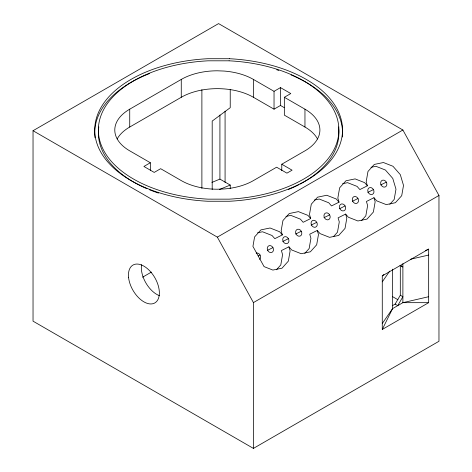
<?xml version="1.0" encoding="UTF-8"?>
<svg xmlns="http://www.w3.org/2000/svg" width="472" height="472" viewBox="0 0 472 472"><rect width="100%" height="100%" fill="white"/><g stroke="black" fill="none" stroke-linecap="round" stroke-linejoin="round"><path stroke-width="0.71" d="M425.355 250.632L428.659 249.104L428.659 302.67L382.273 329.45L392.58 308.617L392.58 269.152M392.291 305.738L395.152 304.086L400.309 295.23L400.309 265.4L402.887 266.963L400.02 265.305M382.273 281.837L389.695 271.129M382.273 323.497L392.58 308.617L402.887 302.67L428.659 296.717M276.421 269.783L280.793 264.922L282.592 254.644L281.383 250.573L288.917 246.803L291.69 249.971L301.213 253.712L310.358 251.812L316.677 244.785L318.476 234.507L317.261 230.436L309.726 234.206L310.936 238.277L309.142 248.555L304.764 253.417M333.598 236.513L337.486 232.189L339.285 221.911L338.076 217.846L345.61 214.076L348.383 217.238L357.906 220.979L367.051 219.079L373.37 212.052L375.163 201.78L373.954 197.709L366.419 201.479L367.629 205.55L365.835 215.822L361.458 220.689M389.807 204.323L394.179 199.455L395.978 189.183L392.775 178.416L385.429 170.038L375.907 166.297L370.98 167.324M382.273 329.45L382.273 275.884L383.895 274.48M33.034 130.72L218.577 23.6L402.887 130.012L438.966 195.473L438.966 341.28L253.423 448.4L33.034 321.161L33.034 130.72L217.344 237.133L253.423 302.593L253.423 448.4M150.344 170.598L150.344 162.74L129.729 150.839A51.023 29.459 0 0 1 129.729 109.18L181.266 79.426A51.023 29.459 0 0 1 217.344 70.8L224.005 71.048A51.023 29.459 0 0 1 253.423 79.426L274.037 91.326L280.48 87.609L290.787 93.556L284.345 97.279L284.345 115.133L304.959 127.033A51.023 29.459 0 0 1 317.544 139.004M117.144 139.004A51.023 29.459 0 0 1 129.729 127.033L181.266 97.279A51.023 29.459 0 0 1 253.423 97.279L274.037 109.18L280.48 105.462L284.12 107.563M150.344 162.74L143.901 166.463L154.208 172.41L160.651 168.693L181.266 180.593A51.023 29.459 0 0 0 217.344 189.225L224.005 188.971A51.023 29.459 0 0 0 253.423 180.593L276.616 167.206L286.923 173.153L292.079 170.18L281.772 164.227L281.772 170.657M281.772 164.227L304.959 150.839A51.023 29.459 0 0 0 304.959 109.18L284.345 97.279M142.52 277.229L151.429 272.084M217.344 237.133L402.887 130.012M253.423 302.593L438.966 195.473M382.273 275.884L428.659 249.104M373.954 197.709L376.733 200.871L386.255 204.612L395.4 202.712L401.713 195.685L403.513 185.413L400.309 174.646L392.964 166.268L383.441 162.527L374.296 164.427L367.983 171.454L366.183 181.732L367.393 185.803L359.859 189.573L357.08 186.405L347.557 182.664L342.637 183.691M367.393 185.803L364.614 182.635L355.097 178.894L345.952 180.794L339.633 187.821L337.834 198.098L339.049 202.163L331.509 205.934L328.736 202.771L319.214 199.031L314.287 200.051M339.049 202.163L336.271 199.001L326.748 195.26L317.603 197.16L311.29 204.187L309.49 214.459L310.7 218.53L303.166 222.3L300.387 219.138L290.864 215.397L285.943 216.418M380.686 184.959L386.332 182.133A3.646 2.974 63.4 0 1 383.99 187.13A3.646 2.974 63.4 0 1 380.945 181.602A3.646 2.974 63.4 0 1 386.332 182.133M310.7 218.53L307.921 215.368L298.404 211.627L289.259 213.527L282.94 220.554L281.141 230.826L282.356 234.897L274.816 238.667L272.043 235.504L262.52 231.764L257.594 232.785M367.8 192.399L373.446 189.573A3.646 2.974 63.4 0 1 371.104 194.57A3.646 2.974 63.4 0 1 368.06 189.042A3.646 2.974 63.4 0 1 373.446 189.573M352.336 201.326L357.982 198.5A3.646 2.974 63.4 0 1 355.64 203.497A3.646 2.974 63.4 0 1 352.596 197.969A3.646 2.974 63.4 0 1 357.982 198.5M339.451 208.766L345.103 205.94A3.646 2.974 63.4 0 1 342.755 210.931A3.646 2.974 63.4 0 1 339.71 205.408A3.646 2.974 63.4 0 1 345.103 205.94M323.993 217.692L329.639 214.866A3.646 2.974 63.4 0 1 327.297 219.858A3.646 2.974 63.4 0 1 324.252 214.335A3.646 2.974 63.4 0 1 329.639 214.866M311.107 225.132L316.753 222.306A3.646 2.974 63.4 0 1 314.411 227.297A3.646 2.974 63.4 0 1 311.367 221.775A3.646 2.974 63.4 0 1 316.753 222.306M295.643 234.059L301.289 231.233A3.646 2.974 63.4 0 1 298.947 236.224A3.646 2.974 63.4 0 1 295.903 230.702A3.646 2.974 63.4 0 1 301.289 231.233M282.757 241.499L288.41 238.673A3.646 2.974 63.4 0 1 286.062 243.664A3.646 2.974 63.4 0 1 283.017 238.142A3.646 2.974 63.4 0 1 288.41 238.673M267.299 250.425L272.946 247.599A3.646 2.974 63.4 0 1 270.603 252.591A3.646 2.974 63.4 0 1 267.559 247.068A3.646 2.974 63.4 0 1 272.946 247.599M258.178 255.977L260.06 255.033A3.646 2.974 63.4 0 1 259.659 259.411M211.904 182.416L219.922 179.106L230.23 185.059L230.23 188.688M219.539 189.467L230.23 185.059M410.758 259.193L428.659 255.057M428.659 302.67L402.887 302.67L402.887 263.653M400.309 295.23L402.887 296.717L397.731 305.644L395.152 304.086M392.427 296.558L397.884 299.708M317.261 230.436L320.04 233.605L329.562 237.345L338.707 235.445L345.02 228.418L346.82 218.141L345.61 214.076M282.356 234.897L279.577 231.728L270.055 227.994L260.91 229.888L254.597 236.92L252.933 246.402L264.078 266.621L272.869 270.072L282.014 268.179L288.327 261.146L290.127 250.874L288.917 246.803M304.959 109.18L304.959 127.033M280.48 87.609L280.48 105.462M274.037 91.326L274.037 109.18M253.423 79.426L253.423 97.279M230.23 89.385L230.23 107.693L212.193 121.086L212.193 189.555M225.079 111.185L225.079 182.452M219.922 115.003L219.922 179.106M201.886 89.71L201.886 188.446M181.266 79.426L181.266 97.279M129.729 109.18L129.729 127.033M256.196 253.128A3.646 2.974 63.4 0 1 260.06 255.033M94.99 137.735A123.906 71.537 0 0 1 149.53 73.573M276.716 69.767A123.906 71.537 0 0 1 278.834 70.434M291.1 74.936A123.906 71.537 0 0 1 342.336 137.004M338.43 126.909A120.266 69.431 0 0 1 300.039 184.062M298.788 184.717A120.266 69.431 0 0 1 288.286 189.555M158.492 193.089A120.266 69.431 0 0 1 149.642 189.832M146.928 188.706A120.266 69.431 0 0 1 98.819 126.909M159.577 295.732A21.865 12.626 60 0 1 141.559 264.662M229.422 58.717L207.827 58.717A123.906 71.537 0 0 0 94.719 129.983A123.906 71.537 0 0 0 207.827 201.249L229.422 201.249A123.906 71.537 0 0 0 342.53 129.983A123.906 71.537 0 0 0 229.422 58.717M229.109 60.811L208.14 60.811A120.266 69.431 0 0 0 98.359 129.983A120.266 69.431 0 0 0 208.14 199.154L229.109 199.154A120.266 69.431 0 0 0 338.89 129.983A120.266 69.431 0 0 0 229.109 60.811M128.549 277.241A21.865 12.626 60 0 0 153.158 303.643A21.865 12.626 60 0 0 149.996 271.111A21.865 12.626 60 0 0 128.549 277.241"/></g></svg>
